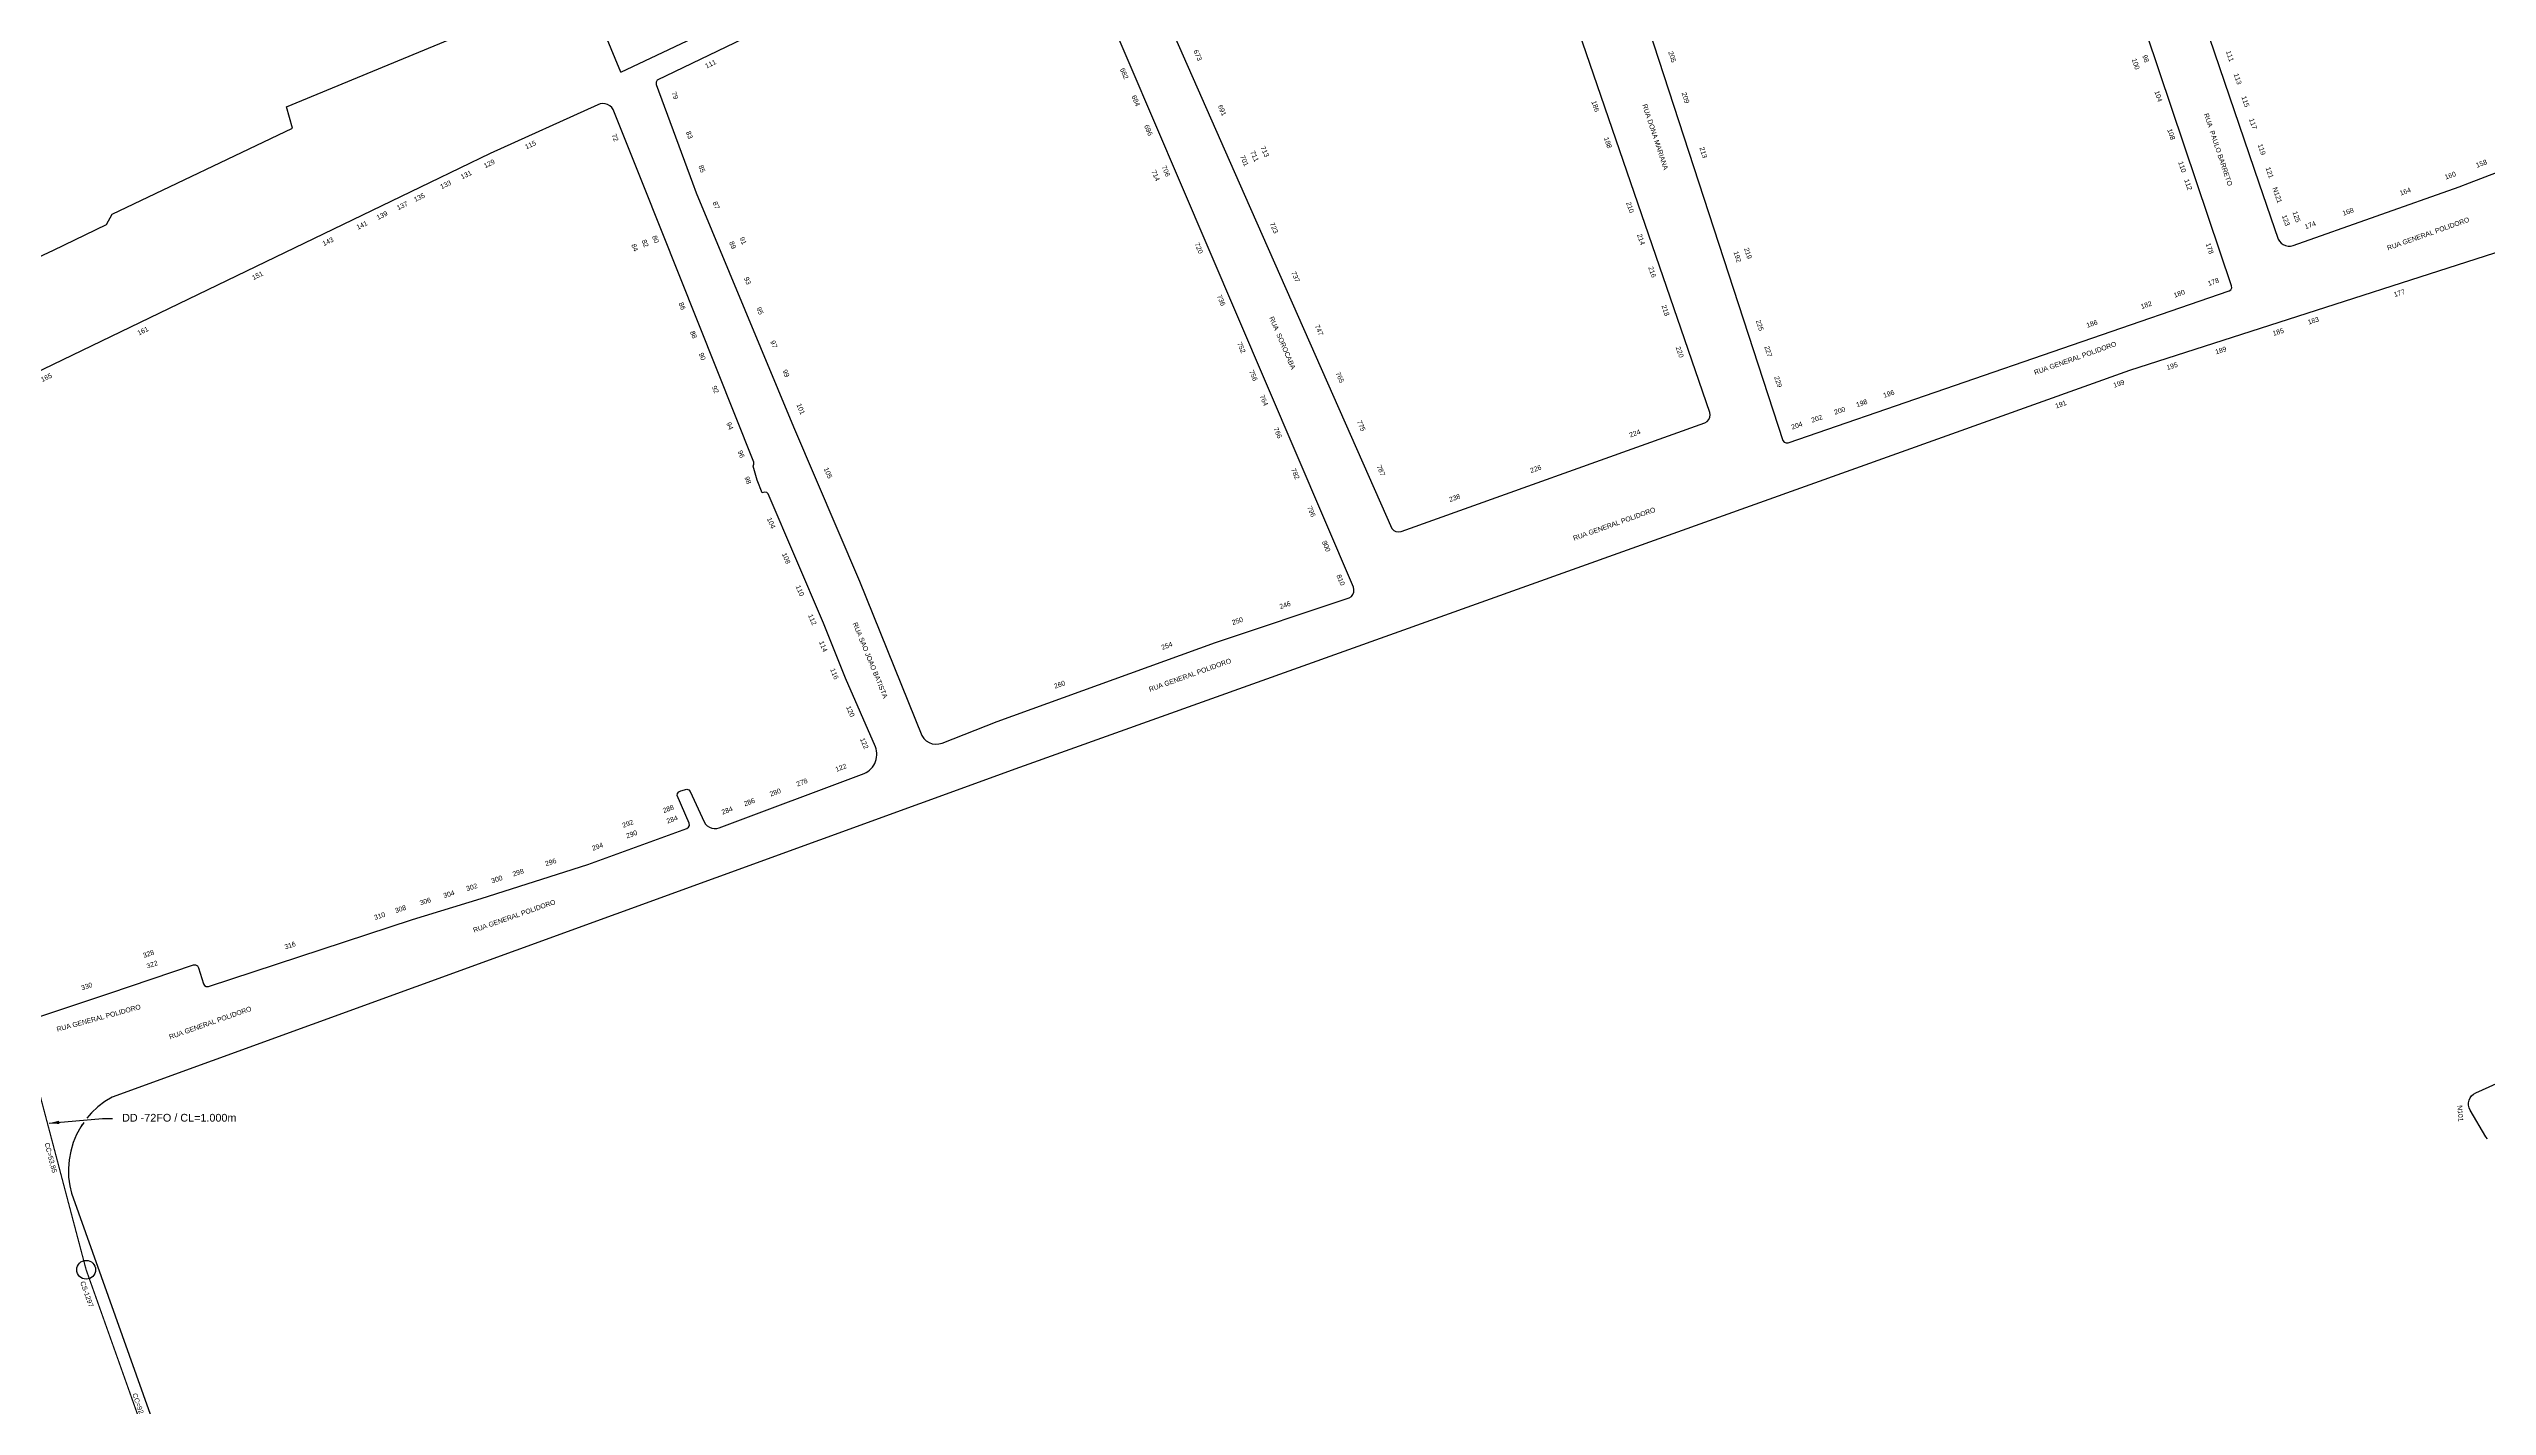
# Model space of a CAD drawing. Header units: millimetres. Extents: x 617751 to 636088, y 68402 to 77988.
# Drawn here: x 629053 to 629652, y 72720 to 73053 of the extents above; entities that cross this region are included whole.
import ezdxf
from ezdxf.enums import TextEntityAlignment as Align

# ---------------------------------------------------------------- set-up
doc = ezdxf.new("R2010")
doc.units = ezdxf.units.MM
doc.header["$LTSCALE"] = 3
doc.header["$MEASUREMENT"] = 0
doc.linetypes.add('DASHED', pattern=[0.75, 0.5, -0.25])
for name, color, linetype in [('ALINHAMENTO PREDIAL', 120, 'Continuous'), ('CAIXAS SUB.', 7, 'Continuous'), ('METRAGEM', 7, 'Continuous'), ('NOME LOGRADOURO', 252, 'Continuous'), ('NUMERAÇÃO', 7, 'Continuous')]:
    doc.layers.add(name, color=color, linetype=linetype)
doc.styles.add('ARIAL', font='arial.ttf')
doc.styles.get("Standard").update_dxf_attribs({"font": 'arial.ttf'})
doc.dimstyles.new('ISO-25', dxfattribs={"dimtxt": 2.5, "dimasz": 2.5, "dimexe": 1.25, "dimexo": 0.625, "dimtad": 1, "dimtxsty": 'Standard', "dimcen": 2.5, "dimadec": 0, "dimazin": 0, "dimtfac": 1, "dimtmove": 0, "dimatfit": 3, "dimfxl": 0, "dimarcsym": 0})

msp = doc.modelspace()

# ---------------------------------------------------------------- linework, layer by layer
at = {"color": 1, "const_width": 0.3}
msp.add_lwpolyline([(629128.46, 72096.53), (629088.32, 72121.55), (629054.97, 72144.36, -0.160687), (629028.68, 72178.77, -0.166562), (629028.48, 72237.36), (629088.1, 72428.05, 0.199918), (629158.27, 72472.56), (629130.29, 72560.31), (629085.42, 72688.22), (629062.28, 72753.34), (629050.63, 72797.42)], format="xyb", dxfattribs=at)
at = {"layer": 'ALINHAMENTO PREDIAL'}
for points in [[(629417.95, 73145.09), (629458.61, 73020.42), (629479.25, 72957.13), (629479.54, 72956.7), (629480, 72956.48), (629480.52, 72956.51), (629588.86, 72993.86), (629589.29, 72994.14), (629589.52, 72994.6), (629589.48, 72995.12), (629580.96, 73020.42), (629568.57, 73057.19)], [(629312.26, 73096.07), (629345.63, 73020.42), (629383.16, 72935.44), (629383.6, 72935), (629384.15, 72934.71), (629384.77, 72934.61), (629385.45, 72934.73), (629460.04, 72961.46), (629460.59, 72961.76), (629461.02, 72962.22), (629461.29, 72962.79), (629461.37, 72963.41), (629461.26, 72964), (629441.89, 73020.42), (629422.72, 73076.28)], [(629287.49, 73086.47), (629202.56, 73045.59), (629202.34, 73045.12), (629202.38, 73044.6)], [(629202.38, 73044.6), (629211.3, 73020.42), (629212.22, 73017.94), (629236.1, 72960.44), (629252.35, 72922.52), (629267.63, 72884.6), (629268.1, 72883.91), (629268.7, 72883.33), (629269.41, 72882.88), (629270.19, 72882.59), (629271.02, 72882.48), (629271.85, 72882.53), (629272.62, 72882.75), (629286.14, 72888.02), (629339.79, 72907.42), (629372.67, 72918.43), (629373.19, 72918.77), (629373.58, 72919.26), (629373.8, 72919.85), (629373.83, 72920.47), (629373.68, 72921.03), (629331.2, 73020.42), (629305.95, 73079.49)], [(629576.75, 73077.4), (629596.16, 73020.42), (629600.9, 73006.58), (629601.22, 73006.04), (629601.65, 73005.58), (629602.16, 73005.22), (629602.73, 73004.97), (629603.35, 73004.85), (629603.98, 73004.86), (629604.62, 73005.01), (629645.37, 73019.43), (629647.94, 73020.42), (629654.56, 73022.97)], [(628996.18, 72976.8), (629054.28, 73003.89), (629067.25, 73010.14), (629068.66, 73012.72), (629112.97, 73033.81), (629111.5, 73039.04), (629165.28, 73061.28)], [(629047.47, 72814.44), (629068.06, 72821.34), (629088.63, 72828.22), (629089.15, 72828.25), (629089.61, 72828.02), (629089.91, 72827.56), (629091.08, 72823.63), (629091.35, 72823.19), (629091.8, 72822.95), (629092.35, 72822.97), (629142.47, 72839.4), (629159.32, 72844.55), (629185.6, 72852.89), (629209.88, 72861.75), (629210.3, 72862.05), (629210.51, 72862.53), (629210.46, 72863.04), (629207.52, 72869.85), (629207.59, 72870.36), (629207.9, 72870.77), (629208.42, 72871.02), (629209.9, 72871.42), (629210.38, 72871.22), (629210.69, 72870.81), (629214.13, 72863.37), (629214.47, 72862.84), (629214.91, 72862.39), (629215.43, 72862.05), (629216.01, 72861.82), (629216.63, 72861.72), (629217.26, 72861.75), (629217.87, 72861.9), (629253.48, 72875.29), (629253.95, 72875.52), (629254.4, 72875.79), (629254.81, 72876.1), (629255.19, 72876.46), (629255.54, 72876.86), (629255.83, 72877.29), (629256.09, 72877.75), (629256.29, 72878.23), (629256.44, 72878.73), (629256.53, 72879.25), (629256.58, 72879.77), (629256.57, 72880.29), (629256.5, 72880.81), (629256.38, 72881.32), (629256.21, 72881.82), (629248.91, 72898.72), (629243.44, 72912.21), (629229.91, 72943.95), (629229.52, 72944.31), (629229.03, 72944.42), (629228.44, 72944.23), (629227.21, 72947.36), (629226.18, 72950.81), (629226.39, 72951.29), (629226.33, 72951.8), (629199, 73020.42), (629191.81, 73038.39), (629191.44, 73038.89), (629190.97, 73039.31), (629190.43, 73039.62), (629189.83, 73039.81), (629189.21, 73039.87), (629188.58, 73039.8), (629187.99, 73039.6), (629161.58, 73027.63), (629146.65, 73020.42), (629016.1, 72957.38)], [(629686.16, 73013.4), (629564.37, 72974.28), (629291.67, 72876.76), (629068.69, 72795.77), (629066.85, 72794.65), (629065.14, 72793.34), (629063.58, 72791.86), (629062.48, 72790.57)], [(629686.16, 73013.4), (629564.37, 72974.28), (629291.67, 72876.76), (629068.69, 72795.77), (629066.85, 72794.65), (629065.14, 72793.34), (629063.58, 72791.86), (629062.88, 72791.04)], [(629652.35, 72785.47), (629651.98, 72785.98), (629648.12, 72792.56), (629647.87, 72793.14), (629647.73, 72793.75), (629647.73, 72794.38), (629647.86, 72794.99), (629648.11, 72795.56), (629648.48, 72796.07), (629648.94, 72796.5), (629649.48, 72796.81), (629772.34, 72852.16)], [(629652.35, 72785.47), (629651.98, 72785.98), (629648.12, 72792.56), (629647.87, 72793.14), (629647.73, 72793.75), (629647.73, 72794.38), (629647.86, 72794.99), (629648.11, 72795.56), (629648.48, 72796.07), (629648.94, 72796.5), (629649.48, 72796.81), (629772.34, 72852.16)], [(629061.7, 72789.53), (629060.95, 72788.45), (629059.92, 72786.55), (629059.1, 72784.57), (629058.48, 72782.5), (629058.09, 72780.38), (629057.91, 72778.24), (629057.97, 72776.08), (629058.25, 72773.95), (629058.67, 72772.12), (629096.06, 72667.26)], [(629061.33, 72788.99), (629060.95, 72788.45), (629059.92, 72786.55), (629059.1, 72784.57), (629058.48, 72782.5), (629058.09, 72780.38), (629057.91, 72778.24), (629057.97, 72776.08), (629058.25, 72773.95), (629058.67, 72772.12), (629096.06, 72667.26)]]:
    msp.add_lwpolyline(points, dxfattribs=at)
at = {"layer": 'CAIXAS SUB.', "color": 5}
msp.add_circle((629062.28, 72753.34), 2.31, dxfattribs=at)
at = {"layer": 'NOME LOGRADOURO'}
for points in [[(629193.69, 73047.6), (629158.77, 73131.88), (629144.65, 73166.13)], [(629193.69, 73047.6), (629300.15, 73097.97), (629303.67, 73099.85)]]:
    msp.add_lwpolyline(points, dxfattribs=at)

# ---------------------------------------------------------------- texts
at = {"linetype": 'DASHED', "ltscale": 2, "style": 'ARIAL'}
msp.add_text('DD -72FO / CL=1.000m', height=1.9, dxfattribs=at).set_placement((629085.16, 72790.69), align=Align.MIDDLE_CENTER)
at = {"layer": 'CAIXAS SUB.', "color": 5, "style": 'ARIAL'}
msp.add_text('CS-1297', height=1.2, rotation=289.70749, dxfattribs=at).set_placement((629060.8, 72750.26))
at = {"layer": 'METRAGEM', "color": 3, "style": 'ARIAL'}
for s, rotation, p in [('CC=53,85', 284.79451, (629052.04, 72784.39)), ('CC=92,70', 289.56436, (629073.59, 72722.77))]:
    msp.add_text(s, height=1.2, rotation=rotation, dxfattribs=at).set_placement(p)
at = {"layer": 'NOME LOGRADOURO'}
for s, rotation, p in [('RUA DONA MARIANA', 288.23555, (629444.66, 73039.55)), ('RUA  PAULO BARRETO', 288.51, (629582.65, 73037.26)), ('RUA GENERAL POLIDORO', 19.47937, (629627.94, 73003.78)), ('RUA  SOROCABA', 293.1696, (629352.96, 72987.25)), ('RUA GENERAL POLIDORO', 19.57, (629541.2, 72973.19)), ('RUA GENERAL POLIDORO', 19.60127, (629427.93, 72932.46)), ('RUA SAO JOAO BATISTA', 292.31377, (629250.61, 72912.12)), ('RUA GENERAL POLIDORO', 19.60492, (629323.69, 72895.34)), ('RUA GENERAL POLIDORO', 19.34335, (629157.62, 72836.16)), ('RUA GENERAL POLIDORO', 15.29, (629055.22, 72811.81)), ('RUA GENERAL POLIDORO', 19.3439, (629082.92, 72809.93))]:
    msp.add_text(s, height=1.2, rotation=rotation, dxfattribs=at).set_placement(p)
at = {"layer": 'NUMERAÇÃO'}
for s, rotation, p in [('111', 25.66613, (629214.73, 73048.47)), ('673', 293.76918, (629334.35, 73052.81)), ('205', 288.02678, (629451.04, 73052.5)), ('100', 288.58554, (629564.94, 73050.75)), ('98', 288.58554, (629567.54, 73051.63)), ('111', 288.7751, (629588.08, 73052.67)), ('682', 293.11082, (629316.29, 73048.3)), ('113', 288.7751, (629589.99, 73047.07)), ('79', 290.21363, (629206.08, 73042.53)), ('684', 293.11082, (629319.14, 73041.64)), ('691', 293.76918, (629340.33, 73039.26)), ('186', 288.90511, (629432.14, 73040.36)), ('209', 288.02678, (629454.32, 73042.44)), ('104', 288.58554, (629570.51, 73042.81)), ('115', 288.7751, (629591.88, 73041.51)), ('72', 291.67112, (629191.36, 73032.17)), ('83', 290.21363, (629209.65, 73032.84)), ('696', 293.11082, (629322.24, 73034.39)), ('108', 288.58554, (629573.66, 73033.47)), ('117', 288.7751, (629593.75, 73036.02)), ('129', 25.78994, (629160.34, 73023.97)), ('115', 24.39416, (629170.44, 73028.62)), ('701', 293.76918, (629345.79, 73026.88)), ('711', 293.76918, (629348.3, 73027.99)), ('713', 293.76918, (629350.82, 73029.1)), ('188', 288.90511, (629435.22, 73031.4)), ('213', 288.02678, (629458.71, 73028.98)), ('119', 288.7751, (629595.89, 73029.75)), ('158', 21.07731, (629649.79, 73024.07)), ('133', 25.78994, (629149.63, 73018.8)), ('131', 25.78994, (629154.66, 73021.23)), ('85', 290.21363, (629212.72, 73024.52)), ('714', 293.11082, (629324.01, 73023.26)), ('706', 293.11082, (629326.53, 73024.34)), ('110', 288.58554, (629576.36, 73025.46)), ('112', 288.58554, (629577.83, 73021.1)), ('121', 288.7751, (629597.83, 73024.05)), ('160', 19.49698, (629642.1, 73021.19)), ('137', 25.78805, (629138.97, 73013.65)), ('135', 25.78805, (629143.16, 73015.68)), ('87', 292.51911, (629216.2, 73015.53)), ('210', 288.91224, (629440.67, 73015.52)), ('N121', 288.79121, (629599.52, 73019.09)), ('168', 19.49698, (629616.98, 73012.29)), ('164', 19.49698, (629631.04, 73017.27)), ('141', 25.78805, (629129.05, 73008.86)), ('139', 25.78805, (629133.99, 73011.25)), ('723', 293.76536, (629353.07, 73010.36)), ('214', 288.91224, (629443.37, 73007.64)), ('123', 288.79121, (629601.83, 73012.31)), ('125', 288.79121, (629604.43, 73013.2)), ('174', 19.49698, (629607.67, 73009)), ('143', 25.78805, (629120.7, 73004.83)), ('84', 291.68178, (629196.21, 73005.14)), ('82', 291.68178, (629198.76, 73006.16)), ('80', 291.68178, (629201.32, 73007.17)), ('89', 292.51911, (629220.26, 73005.74)), ('91', 292.51911, (629222.8, 73006.8)), ('720', 293.1083, (629334.63, 73005.41)), ('192', 288.02275, (629467.06, 73003.38)), ('192', 288.02275, (629467.06, 73003.38)), ('219', 288.02275, (629469.67, 73004.24)), ('178', 288.5752, (629583.11, 73005.41)), ('151', 25.78805, (629103.4, 72996.48)), ('93', 292.51911, (629223.9, 72996.98)), ('737', 293.76536, (629358.37, 72998.36)), ('216', 288.91224, (629446.12, 72999.63)), ('178', 19.03117, (629583.88, 72995.05)), ('86', 291.68178, (629207.84, 72990.78)), ('86', 291.68178, (629207.84, 72990.78)), ('95', 292.51911, (629226.97, 72989.59)), ('736', 293.1083, (629340.11, 72992.59)), ('218', 288.91224, (629449.37, 72990.17)), ('182', 19.03117, (629567.4, 72989.37)), ('180', 19.03117, (629575.49, 72992.16)), ('177', 17.8165, (629629.56, 72992.33)), ('161', 25.78805, (629075.23, 72982.87)), ('88', 291.68178, (629210.65, 72983.74)), ('747', 293.76536, (629364.15, 72985.24)), ('225', 288.02275, (629472.55, 72986.54)), ('186', 19.03117, (629554.04, 72984.76)), ('185', 17.8165, (629599.79, 72982.76)), ('183', 17.8165, (629608.44, 72985.54)), ('90', 291.68178, (629212.79, 72978.38)), ('97', 292.51911, (629230.38, 72981.38)), ('752', 293.1083, (629345.06, 72981)), ('220', 288.91224, (629452.88, 72979.95)), ('227', 288.02275, (629474.64, 72980.15)), ('189', 17.8165, (629585.69, 72978.24)), ('165', 25.78805, (629051.5, 72971.42)), ('99', 292.51911, (629233.36, 72974.22)), ('756', 293.1083, (629348, 72974.12)), ('765', 293.76536, (629369.26, 72973.65)), ('229', 288.02275, (629477.08, 72972.66)), ('199', 19.68749, (629560.66, 72970.03)), ('195', 17.8165, (629573.72, 72974.39)), ('92', 291.68178, (629216.01, 72970.27)), ('101', 292.51911, (629236.81, 72965.9)), ('764', 293.1083, (629350.61, 72968.02)), ('198', 19.03117, (629497.46, 72965.25)), ('196', 19.03117, (629504.12, 72967.55)), ('191', 19.68749, (629546.4, 72964.93)), ('94', 291.68178, (629219.58, 72961.32)), ('766', 293.1083, (629354.02, 72960.03)), ('775', 293.76536, (629374.51, 72961.76)), ('224', 19.72558, (629441.74, 72957.82)), ('204', 19.03117, (629481.53, 72959.76)), ('202', 19.03117, (629486.44, 72961.45)), ('200', 19.03117, (629492.07, 72963.4)), ('96', 291.68178, (629222.34, 72954.39)), ('98', 291.18316, (629224.02, 72947.98)), ('105', 293.17381, (629243.5, 72950.16)), ('782', 293.1083, (629358.32, 72949.98)), ('787', 293.76536, (629379.35, 72950.77)), ('226', 19.72558, (629417.37, 72949.08)), ('238', 19.72558, (629397.45, 72941.95)), ('104', 293.02227, (629229.53, 72937.88)), ('796', 293.1083, (629362.27, 72940.72)), ('800', 293.1083, (629365.92, 72932.18)), ('108', 293.02227, (629233.22, 72929.2)), ('810', 293.1083, (629369.48, 72923.86)), ('110', 293.02227, (629236.61, 72921.25)), ('112', 293.02227, (629239.64, 72914.13)), ('250', 18.50219, (629344.06, 72911.74)), ('246', 18.50219, (629355.74, 72915.65)), ('114', 292.03731, (629242.35, 72907.58)), ('254', 19.8866, (629326.74, 72905.62)), ('116', 292.03731, (629245.09, 72900.84)), ('260', 19.8866, (629300.38, 72896.09)), ('120', 293.32826, (629248.99, 72891.59)), ('122', 293.32826, (629252.4, 72883.72)), ('122', 20.62135, (629246.66, 72875.66)), ('280', 20.62135, (629230.51, 72869.59)), ('278', 20.62135, (629237.07, 72872.05)), ('288', 20.06062, (629204.22, 72865.53)), ('284', 20.06062, (629205.16, 72862.95)), ('284', 20.62135, (629218.68, 72865.14)), ('286', 20.62135, (629224.14, 72867.19)), ('294', 20.06062, (629186.84, 72856.27)), ('292', 20.06062, (629194.28, 72861.91)), ('290', 20.06062, (629195.22, 72859.32)), ('296', 17.61585, (629175.29, 72852.5)), ('304', 17.0038, (629150.25, 72844.65)), ('302', 17.0038, (629155.88, 72846.37)), ('300', 17.61585, (629162.05, 72848.3)), ('298', 17.61585, (629167.29, 72849.96)), ('310', 18.15902, (629133.26, 72839.27)), ('308', 18.15902, (629138.4, 72840.96)), ('306', 17.0038, (629144.46, 72842.88)), ('316', 18.15902, (629111.24, 72832.05)), ('328', 18.50282, (629076.47, 72829.95)), ('322', 18.50282, (629077.34, 72827.34)), ('330', 18.53611, (629061.3, 72821.97)), ('N101', 273.6478, (629644.98, 72793.72))]:
    msp.add_text(s, height=1.2, rotation=rotation, dxfattribs=at).set_placement(p)

# ---------------------------------------------------------------- leaders
at = {"ltscale": 10}
msp.add_leader([(629053.18, 72789.34), (629066.31, 72790.49), (629068.75, 72790.49)], dimstyle='ISO-25', override={"dimgap": 0.625, "dimtad": 0}, dxfattribs=at)

doc.saveas('drawing.dxf')
